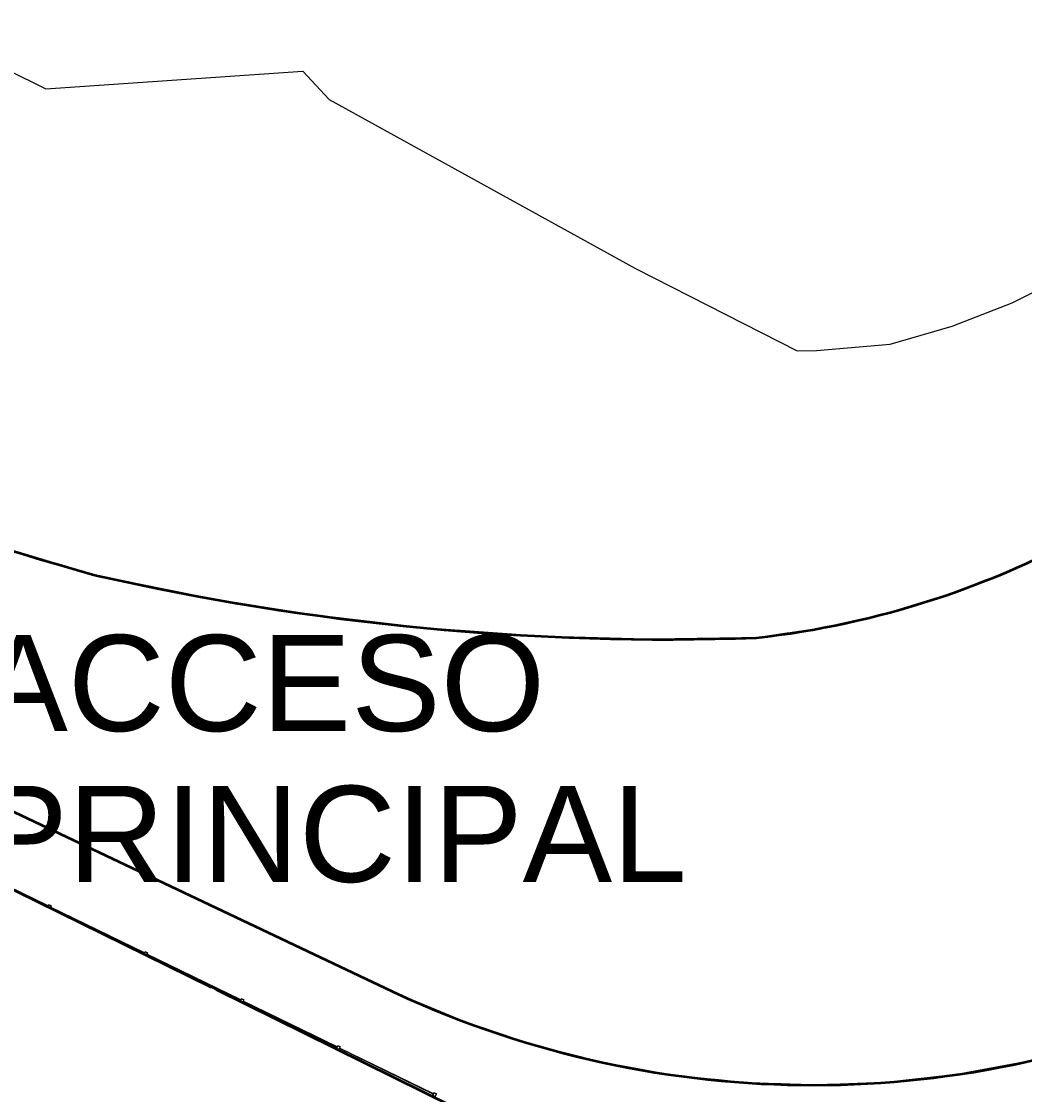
# Model space of a CAD drawing. Header units: metres. Extents: x -207 to 246, y -187 to 169.
# Drawn here: x 151.83 to 170.55, y -12.81 to 7.22 of the extents above; entities that cross this region are included whole.
import ezdxf

# ---------------------------------------------------------------- set-up
doc = ezdxf.new("R2010")
doc.units = ezdxf.units.M
doc.linetypes.add('IMPORT-IMPORT-LÍMITE2 _2_', pattern=[36.83, 6.35, -2.54, 0, -2.54, 25.4, 0, 0, 0])
for name, color, linetype, lineweight in [('A-GLAZ-CWMG', 7, 'Continuous', 9), ('BORDE CAMINO', 7, 'Continuous', 35), ('C-TOPO', 7, 'Continuous', 9), ('C-TOPO-MAJR', 7, 'Continuous', 35), ('linea propiedad', 7, 'IMPORT-IMPORT-LÍMITE2 _2_', 35)]:
    doc.layers.add(name, color=color, linetype=linetype, lineweight=lineweight)
doc.layers.add('PR10-ARQ-PL-001-Emplazamiento-C-1_dwg', color=7, linetype='Continuous', lineweight=9, true_color=0x767676)
doc.layers.add('TEXTO', color=5, linetype='Continuous', lineweight=9, true_color=0x0000ff)
doc.styles.add('Arial', font='arial.ttf', dxfattribs={"height": 1.792988})

# ---------------------------------------------------------------- blocks, each defined once
blk = doc.blocks.new('PR10-ARQ-PL-001-Emplazamiento-C-1_dwg_Circular Mullion - 5mm-517344-PLANTA EMPLAZAMIENTO-674655-PLANTA SUPERFICIES')
at = {"layer": 'A-GLAZ-CWMG', "flags": 128}
for points in [[(-84.442, 139.656), (-83.711, 141.464), (-83.713, 141.465), (-83.716, 141.466), (-84.446, 139.658), (-84.444, 139.657)], [(-84.444, 139.657), (-83.713, 141.465)]]:
    blk.add_lwpolyline(points, close=True, dxfattribs=at)
blk = doc.blocks.new('PR10-ARQ-PL-001-Emplazamiento-C-1_dwg_Rectangular Mullion - 50 x 50 mm-517346-PLANTA EMPLAZAMIENTO-674657-PLANTA SUPERFICIES')
at = {"layer": 'A-GLAZ-CWMG', "flags": 128}
blk.add_lwpolyline([(0.025, 0.025), (-0.025, 0.025), (-0.025, -0.025), (0.025, -0.025)], close=True, dxfattribs=at)
blk = doc.blocks.new('PR10-ARQ-PL-001-Emplazamiento-C-1_dwg_Rectangular Mullion - 50 x 50 mm-517357-PLANTA EMPLAZAMIENTO-674659-PLANTA SUPERFICIES')
at = {"layer": 'A-GLAZ-CWMG', "flags": 128}
blk.add_lwpolyline([(0.025, 0.025), (0.025, -0.025), (-0.025, -0.025), (-0.025, 0.025)], close=True, dxfattribs=at)
blk = doc.blocks.new('PR10-ARQ-PL-001-Emplazamiento-C-1_dwg-674643-PLANTA SUPERFICIES')
at = {"layer": 'BORDE CAMINO'}
blk.add_line((133.977, 0.85), (158.858, -10.933), dxfattribs=at)
for centre, radius, start, end in [((163.683, 12.31), 16.7, 276.4081, 322.5689), ((173.856, 70.021), 75.998, 245.76483, 254.22456), ((163.878, 43.839), 48.154, 257.1812, 271.9862), ((166.603, 5.883), 18.514, 245.2717, 294.8659)]:
    blk.add_arc(centre, radius, start, end, dxfattribs=at)
at = {"layer": 'C-TOPO', "flags": 128}
for points in [[(151.044, -2.472), (152.886, -3.022), (153.023, -3.063), (153.036, -3.067), (153.194, -3.114), (153.627, -3.203), (153.754, -3.229), (153.823, -3.243), (153.838, -3.246), (154.733, -3.43), (154.949, -3.474), (155.222, -3.53), (155.226, -3.531), (156.579, -3.748), (157.273, -3.859), (158.159, -3.963), (159.333, -4.1), (159.916, -4.142), (160.022, -4.15), (161.401, -4.251), (161.905, -4.266), (163.474, -4.313), (164.027, -4.306), (165.267, -4.289), (165.547, -4.286), (166.117, -4.2), (166.122, -4.2), (166.124, -4.199), (166.133, -4.198), (166.134, -4.198), (166.135, -4.198), (166.757, -4.105), (167.871, -3.854), (167.906, -3.846), (167.95, -3.836), (169.12, -3.48), (169.576, -3.304), (169.799, -3.218), (169.874, -3.189), (170.261, -3.04), (171.366, -2.518)], [(170.6, -12.194), (169.286, -12.435), (168.286, -12.545), (167.959, -12.581), (167.756, -12.589), (166.625, -12.631), (166.489, -12.626), (166.005, -12.609), (165.901, -12.606), (165.77, -12.601), (165.291, -12.584), (164.839, -12.536), (164.626, -12.513), (164.046, -12.451), (163.963, -12.442), (163.663, -12.388), (163.362, -12.333), (162.649, -12.204), (162.213, -12.092), (161.864, -12.002), (161.462, -11.899), (161.356, -11.872), (160.09, -11.448), (158.858, -10.933), (155.747, -9.46), (155.469, -9.328), (155.142, -9.173), (154.788, -9.006), (154.386, -8.815), (154.079, -8.67), (153.403, -8.35), (153.11, -8.211), (152.356, -7.854), (152.075, -7.721), (151.842, -7.611), (150.798, -7.116)], [(151.592, -8.948), (152.537, -9.414), (152.907, -9.596), (153.761, -10.017), (154.264, -10.265), (154.707, -10.483), (161.7, -13.929)], [(150.798, -7.116), (151.842, -7.611), (152.075, -7.721), (152.356, -7.854), (153.11, -8.211), (153.403, -8.35), (154.079, -8.67), (154.386, -8.815), (154.788, -9.006), (155.142, -9.173), (155.469, -9.328), (155.747, -9.46), (158.858, -10.933), (160.09, -11.448), (161.356, -11.872), (161.462, -11.899), (161.864, -12.002), (162.213, -12.092), (162.649, -12.204), (163.362, -12.333), (163.663, -12.388), (163.963, -12.442), (164.046, -12.451), (164.626, -12.513), (164.839, -12.536), (165.291, -12.584), (165.77, -12.601), (165.901, -12.606), (166.005, -12.609), (166.489, -12.626), (166.625, -12.631), (167.756, -12.589), (167.959, -12.581), (168.286, -12.545), (169.286, -12.435), (170.6, -12.194)], [(171.366, -2.518), (170.261, -3.04), (169.874, -3.189), (169.799, -3.218), (169.576, -3.304), (169.12, -3.48), (167.95, -3.836), (167.906, -3.846), (167.871, -3.854), (166.757, -4.105), (166.135, -4.198), (166.134, -4.198), (166.133, -4.198), (166.124, -4.199), (166.122, -4.2), (166.117, -4.2), (165.547, -4.286), (165.267, -4.289), (164.027, -4.306), (163.474, -4.313), (161.905, -4.266), (161.401, -4.251), (160.022, -4.15), (159.916, -4.142), (159.333, -4.1), (158.159, -3.963), (157.273, -3.859), (156.579, -3.748), (155.226, -3.531), (155.222, -3.53), (154.949, -3.474), (154.733, -3.43), (153.838, -3.246), (153.823, -3.243), (153.754, -3.229), (153.627, -3.203), (153.194, -3.114), (153.036, -3.067), (153.023, -3.063), (152.886, -3.022), (151.044, -2.472)], [(161.7, -13.929), (154.707, -10.483), (154.264, -10.265), (153.761, -10.017), (152.907, -9.596), (152.537, -9.414), (151.592, -8.948)]]:
    blk.add_lwpolyline(points, dxfattribs=at)
at = {"layer": 'C-TOPO-MAJR', "color": 1, "lineweight": 9, "true_color": 0xff0000, "flags": 128}
blk.add_lwpolyline([(151.565, 6.31), (152.284, 5.961), (157.08, 6.288), (157.571, 5.758), (163.291, 2.603), (166.309, 1.069), (166.67, 1.074), (168.045, 1.193), (169.202, 1.529), (170.321, 1.966), (171.398, 2.498)], dxfattribs=at)
at = {"layer": 'linea propiedad', "flags": 128}
blk.add_lwpolyline([(-54.042, -143.793), (-38.598, -151.641), (-10.751, -156.968), (44.566, -149.053), (79.439, -137.61), (80.625, -135.045), (148.868, -121.367), (151.509, -116.902), (163.851, -37.257), (170.315, -18.175), (141.974, -4.208)], dxfattribs=at)
for p, rotation in [((5.366, -82.931), 265.9999999999999), ((5.366, -82.931), 265.9999999999999), ((5.366, -82.931), 265.9999999999999), ((7.164, -83.808), 265.9999999999999), ((7.164, -83.808), 265.9999999999999), ((7.164, -83.808), 265.9999999999999), ((8.962, -84.685), 265.9999999999998), ((8.962, -84.685), 265.9999999999998), ((8.962, -84.685), 265.9999999999998), ((10.759, -85.561), 265.9999999999999), ((10.759, -85.561), 265.9999999999998), ((10.759, -85.561), 265.9999999999999), ((12.557, -86.438), 265.9999999999998), ((12.557, -86.438), 265.9999999999999), ((12.557, -86.438), 265.9999999999998)]:
    blk.add_blockref('PR10-ARQ-PL-001-Emplazamiento-C-1_dwg_Circular Mullion - 5mm-517344-PLANTA EMPLAZAMIENTO-674655-PLANTA SUPERFICIES', p, dxfattribs=dict(rotation=rotation))
at = {"extrusion": (0, 0, -1), "rotation": 26.00000000000013}
for name, p in [('PR10-ARQ-PL-001-Emplazamiento-C-1_dwg_Rectangular Mullion - 50 x 50 mm-517346-PLANTA EMPLAZAMIENTO-674657-PLANTA SUPERFICIES', (-152.349, -9.301)), ('PR10-ARQ-PL-001-Emplazamiento-C-1_dwg_Rectangular Mullion - 50 x 50 mm-517357-PLANTA EMPLAZAMIENTO-674659-PLANTA SUPERFICIES', (-152.349, -9.301)), ('PR10-ARQ-PL-001-Emplazamiento-C-1_dwg_Rectangular Mullion - 50 x 50 mm-517346-PLANTA EMPLAZAMIENTO-674657-PLANTA SUPERFICIES', (-154.147, -10.178)), ('PR10-ARQ-PL-001-Emplazamiento-C-1_dwg_Rectangular Mullion - 50 x 50 mm-517357-PLANTA EMPLAZAMIENTO-674659-PLANTA SUPERFICIES', (-154.147, -10.178)), ('PR10-ARQ-PL-001-Emplazamiento-C-1_dwg_Rectangular Mullion - 50 x 50 mm-517346-PLANTA EMPLAZAMIENTO-674657-PLANTA SUPERFICIES', (-155.944, -11.054)), ('PR10-ARQ-PL-001-Emplazamiento-C-1_dwg_Rectangular Mullion - 50 x 50 mm-517357-PLANTA EMPLAZAMIENTO-674659-PLANTA SUPERFICIES', (-155.944, -11.054)), ('PR10-ARQ-PL-001-Emplazamiento-C-1_dwg_Rectangular Mullion - 50 x 50 mm-517346-PLANTA EMPLAZAMIENTO-674657-PLANTA SUPERFICIES', (-157.742, -11.931)), ('PR10-ARQ-PL-001-Emplazamiento-C-1_dwg_Rectangular Mullion - 50 x 50 mm-517357-PLANTA EMPLAZAMIENTO-674659-PLANTA SUPERFICIES', (-157.742, -11.931)), ('PR10-ARQ-PL-001-Emplazamiento-C-1_dwg_Rectangular Mullion - 50 x 50 mm-517346-PLANTA EMPLAZAMIENTO-674657-PLANTA SUPERFICIES', (-159.539, -12.808)), ('PR10-ARQ-PL-001-Emplazamiento-C-1_dwg_Rectangular Mullion - 50 x 50 mm-517357-PLANTA EMPLAZAMIENTO-674659-PLANTA SUPERFICIES', (-159.539, -12.808))]:
    blk.add_blockref(name, p, dxfattribs=at)
at = {"layer": 'TEXTO', "insert": (151.024, -4.233), "char_height": 1.793, "width": 13.72233, "attachment_point": 1, "line_spacing_factor": 0.941778, "style": 'Arial'}
blk.add_mtext('ACCESO\\PPRINCIPAL', dxfattribs=at)
blk = doc.blocks.new('Circular Mullion - 5mm-517344-PLANTA SUPERFICIES')
at = {"layer": 'A-GLAZ-CWMG'}
for p, q in [((-83.716, 141.466), (-84.446, 139.658)), ((-84.444, 139.657), (-83.713, 141.465)), ((-83.713, 141.465), (-84.444, 139.657)), ((-84.442, 139.656), (-83.711, 141.464)), ((-83.713, 141.465), (-83.716, 141.466)), ((-83.711, 141.464), (-83.713, 141.465)), ((-84.446, 139.658), (-84.444, 139.657)), ((-84.444, 139.657), (-84.442, 139.656))]:
    blk.add_line(p, q, dxfattribs=at)
blk = doc.blocks.new('Rectangular Mullion - 50 x 50 mm-517346-PLANTA SUPERFICIES')
at = {"layer": 'A-GLAZ-CWMG'}
for p, q in [((0.025, 0.025), (-0.025, 0.025)), ((-0.025, 0.025), (-0.025, -0.025)), ((0.025, -0.025), (0.025, 0.025)), ((-0.025, -0.025), (0.025, -0.025))]:
    blk.add_line(p, q, dxfattribs=at)
blk = doc.blocks.new('Rectangular Mullion - 50 x 50 mm-517357-PLANTA SUPERFICIES')
at = {"layer": 'A-GLAZ-CWMG'}
for p, q in [((-0.025, -0.025), (-0.025, 0.025)), ((-0.025, 0.025), (0.025, 0.025)), ((0.025, 0.025), (0.025, -0.025)), ((0.025, -0.025), (-0.025, -0.025))]:
    blk.add_line(p, q, dxfattribs=at)

msp = doc.modelspace()

# ---------------------------------------------------------------- linework, layer by layer
at = {"layer": 'C-TOPO'}
for p, q in [((151.044, -2.472), (152.886, -3.022)), ((152.886, -3.022), (151.044, -2.472)), ((170.261, -3.04), (171.366, -2.518)), ((171.366, -2.518), (170.261, -3.04)), ((152.886, -3.022), (153.023, -3.063)), ((153.023, -3.063), (152.886, -3.022)), ((153.023, -3.063), (153.036, -3.067)), ((153.036, -3.067), (153.023, -3.063)), ((153.036, -3.067), (153.194, -3.114)), ((153.194, -3.114), (153.036, -3.067)), ((153.194, -3.114), (153.627, -3.203)), ((153.194, -3.114), (153.627, -3.203)), ((153.627, -3.203), (153.754, -3.229)), ((153.754, -3.229), (153.627, -3.203)), ((169.799, -3.218), (169.874, -3.189)), ((169.874, -3.189), (169.799, -3.218)), ((169.874, -3.189), (170.261, -3.04)), ((170.261, -3.04), (169.874, -3.189)), ((153.754, -3.229), (153.823, -3.243)), ((153.823, -3.243), (153.754, -3.229)), ((153.823, -3.243), (153.838, -3.246)), ((153.838, -3.246), (153.823, -3.243)), ((153.838, -3.246), (154.733, -3.43)), ((154.733, -3.43), (153.838, -3.246)), ((169.12, -3.48), (169.576, -3.304)), ((169.576, -3.304), (169.12, -3.48)), ((169.576, -3.304), (169.799, -3.218)), ((169.799, -3.218), (169.576, -3.304)), ((154.733, -3.43), (154.949, -3.474)), ((154.949, -3.474), (154.733, -3.43)), ((154.949, -3.474), (155.222, -3.53)), ((155.222, -3.53), (154.949, -3.474)), ((155.222, -3.53), (155.226, -3.531)), ((155.226, -3.531), (155.222, -3.53)), ((155.226, -3.531), (156.579, -3.748)), ((156.579, -3.748), (155.226, -3.531)), ((167.95, -3.836), (169.12, -3.48)), ((169.12, -3.48), (167.95, -3.836)), ((156.579, -3.748), (157.273, -3.859)), ((157.273, -3.859), (156.579, -3.748)), ((157.273, -3.859), (158.159, -3.963)), ((158.159, -3.963), (157.273, -3.859)), ((158.159, -3.963), (159.333, -4.1)), ((159.333, -4.1), (158.159, -3.963)), ((166.757, -4.105), (167.871, -3.854)), ((167.871, -3.854), (166.757, -4.105)), ((167.871, -3.854), (167.906, -3.846)), ((167.906, -3.846), (167.871, -3.854)), ((167.906, -3.846), (167.95, -3.836)), ((167.95, -3.836), (167.906, -3.846)), ((159.333, -4.1), (159.916, -4.142)), ((159.916, -4.142), (159.333, -4.1)), ((159.916, -4.142), (160.022, -4.15)), ((160.022, -4.15), (159.916, -4.142)), ((160.022, -4.15), (161.401, -4.251)), ((161.401, -4.251), (160.022, -4.15)), ((165.547, -4.286), (166.117, -4.2)), ((166.117, -4.2), (165.547, -4.286)), ((166.117, -4.2), (166.122, -4.2)), ((166.122, -4.2), (166.117, -4.2)), ((166.122, -4.2), (166.124, -4.199)), ((166.124, -4.199), (166.122, -4.2)), ((166.124, -4.199), (166.133, -4.198)), ((166.133, -4.198), (166.124, -4.199)), ((166.133, -4.198), (166.134, -4.198)), ((166.134, -4.198), (166.133, -4.198)), ((166.134, -4.198), (166.135, -4.198)), ((166.135, -4.198), (166.134, -4.198)), ((166.135, -4.198), (166.757, -4.105)), ((166.757, -4.105), (166.135, -4.198)), ((161.401, -4.251), (161.905, -4.266)), ((161.905, -4.266), (161.401, -4.251)), ((161.905, -4.266), (163.474, -4.313)), ((163.474, -4.313), (161.905, -4.266)), ((163.474, -4.313), (164.027, -4.306)), ((164.027, -4.306), (163.474, -4.313)), ((164.027, -4.306), (165.267, -4.289)), ((165.267, -4.289), (164.027, -4.306)), ((165.267, -4.289), (165.547, -4.286)), ((165.547, -4.286), (165.267, -4.289)), ((151.842, -7.611), (150.798, -7.116)), ((150.798, -7.116), (151.842, -7.611)), ((152.075, -7.721), (151.842, -7.611)), ((151.842, -7.611), (152.075, -7.721)), ((152.356, -7.854), (152.075, -7.721)), ((152.075, -7.721), (152.356, -7.854)), ((153.11, -8.211), (152.356, -7.854)), ((152.356, -7.854), (153.11, -8.211)), ((153.403, -8.35), (153.11, -8.211)), ((153.11, -8.211), (153.403, -8.35)), ((154.079, -8.67), (153.403, -8.35)), ((153.403, -8.35), (154.079, -8.67)), ((154.386, -8.815), (154.079, -8.67)), ((154.079, -8.67), (154.386, -8.815)), ((151.592, -8.948), (152.537, -9.414)), ((152.537, -9.414), (151.592, -8.948)), ((154.788, -9.006), (154.386, -8.815)), ((154.386, -8.815), (154.788, -9.006)), ((155.142, -9.173), (154.788, -9.006)), ((154.788, -9.006), (155.142, -9.173)), ((155.469, -9.328), (155.142, -9.173)), ((155.142, -9.173), (155.469, -9.328)), ((155.747, -9.46), (155.469, -9.328)), ((155.469, -9.328), (155.747, -9.46)), ((152.537, -9.414), (152.907, -9.596)), ((152.907, -9.596), (152.537, -9.414)), ((152.907, -9.596), (153.761, -10.017)), ((153.761, -10.017), (152.907, -9.596)), ((158.858, -10.933), (155.747, -9.46)), ((155.747, -9.46), (158.858, -10.933)), ((153.761, -10.017), (154.264, -10.265)), ((154.264, -10.265), (153.761, -10.017)), ((154.264, -10.265), (154.707, -10.483)), ((154.707, -10.483), (154.264, -10.265)), ((154.707, -10.483), (161.7, -13.929)), ((161.7, -13.929), (154.707, -10.483)), ((160.09, -11.448), (158.858, -10.933)), ((158.858, -10.933), (160.09, -11.448)), ((161.356, -11.872), (160.09, -11.448)), ((160.09, -11.448), (161.356, -11.872)), ((161.462, -11.899), (161.356, -11.872)), ((161.356, -11.872), (161.462, -11.899)), ((161.864, -12.002), (161.462, -11.899)), ((161.462, -11.899), (161.864, -12.002)), ((162.213, -12.092), (161.864, -12.002)), ((161.864, -12.002), (162.213, -12.092)), ((162.649, -12.204), (162.213, -12.092)), ((162.213, -12.092), (162.649, -12.204)), ((163.362, -12.333), (162.649, -12.204)), ((162.649, -12.204), (163.362, -12.333)), ((170.6, -12.194), (169.286, -12.435)), ((169.286, -12.435), (170.6, -12.194)), ((163.663, -12.388), (163.362, -12.333)), ((163.362, -12.333), (163.663, -12.388)), ((163.963, -12.442), (163.663, -12.388)), ((163.663, -12.388), (163.963, -12.442)), ((164.046, -12.451), (163.963, -12.442)), ((163.963, -12.442), (164.046, -12.451)), ((164.626, -12.513), (164.046, -12.451)), ((164.046, -12.451), (164.626, -12.513)), ((164.839, -12.536), (164.626, -12.513)), ((164.626, -12.513), (164.839, -12.536)), ((165.291, -12.584), (164.839, -12.536)), ((164.839, -12.536), (165.291, -12.584)), ((165.77, -12.601), (165.291, -12.584)), ((165.291, -12.584), (165.77, -12.601)), ((165.901, -12.606), (165.77, -12.601)), ((165.77, -12.601), (165.901, -12.606)), ((166.005, -12.609), (165.901, -12.606)), ((165.901, -12.606), (166.005, -12.609)), ((166.489, -12.626), (166.005, -12.609)), ((166.005, -12.609), (166.489, -12.626)), ((167.756, -12.589), (166.625, -12.631)), ((166.625, -12.631), (167.756, -12.589)), ((167.959, -12.581), (167.756, -12.589)), ((167.756, -12.589), (167.959, -12.581)), ((168.286, -12.545), (167.959, -12.581)), ((167.959, -12.581), (168.286, -12.545)), ((169.286, -12.435), (168.286, -12.545)), ((168.286, -12.545), (169.286, -12.435)), ((166.625, -12.631), (166.489, -12.626)), ((166.489, -12.626), (166.625, -12.631))]:
    msp.add_line(p, q, dxfattribs=at)
at = {"layer": 'C-TOPO-MAJR', "color": 1, "lineweight": 9, "true_color": 0xff0000, "flags": 128}
msp.add_lwpolyline([(147.237, 7.215), (148.69, 6.909), (150.36, 6.417), (151.109, 6.445), (151.565, 6.31), (152.284, 5.961), (157.08, 6.288), (157.571, 5.758), (163.291, 2.603), (166.309, 1.069), (166.67, 1.074), (168.045, 1.193), (169.202, 1.529), (170.321, 1.966), (171.398, 2.498)], dxfattribs=at)

# ---------------------------------------------------------------- block references
at = {"layer": 'A-GLAZ-CWMG'}
for p, rotation in [((5.366, -82.931), 265.9999999999999), ((5.366, -82.931), 265.9999999999999), ((5.366, -82.931), 265.9999999999999), ((7.164, -83.808), 265.9999999999999), ((7.164, -83.808), 265.9999999999999), ((7.164, -83.808), 265.9999999999999), ((8.962, -84.685), 265.9999999999998), ((8.962, -84.685), 265.9999999999998), ((8.962, -84.685), 265.9999999999998), ((10.759, -85.561), 265.9999999999999), ((10.759, -85.561), 265.9999999999998), ((10.759, -85.561), 265.9999999999999), ((12.557, -86.438), 265.9999999999998), ((12.557, -86.438), 265.9999999999999), ((12.557, -86.438), 265.9999999999998)]:
    msp.add_blockref('Circular Mullion - 5mm-517344-PLANTA SUPERFICIES', p, dxfattribs=dict(at, rotation=rotation))
at = {"layer": 'A-GLAZ-CWMG', "extrusion": (0, 0, -1), "rotation": 26.00000000000013}
for name, p in [('Rectangular Mullion - 50 x 50 mm-517346-PLANTA SUPERFICIES', (-152.349, -9.301)), ('Rectangular Mullion - 50 x 50 mm-517357-PLANTA SUPERFICIES', (-152.349, -9.301)), ('Rectangular Mullion - 50 x 50 mm-517346-PLANTA SUPERFICIES', (-154.147, -10.178)), ('Rectangular Mullion - 50 x 50 mm-517357-PLANTA SUPERFICIES', (-154.147, -10.178)), ('Rectangular Mullion - 50 x 50 mm-517346-PLANTA SUPERFICIES', (-155.944, -11.054)), ('Rectangular Mullion - 50 x 50 mm-517357-PLANTA SUPERFICIES', (-155.944, -11.054)), ('Rectangular Mullion - 50 x 50 mm-517346-PLANTA SUPERFICIES', (-157.742, -11.931)), ('Rectangular Mullion - 50 x 50 mm-517357-PLANTA SUPERFICIES', (-157.742, -11.931)), ('Rectangular Mullion - 50 x 50 mm-517346-PLANTA SUPERFICIES', (-159.539, -12.808)), ('Rectangular Mullion - 50 x 50 mm-517357-PLANTA SUPERFICIES', (-159.539, -12.808))]:
    msp.add_blockref(name, p, dxfattribs=at)
at = {"layer": 'PR10-ARQ-PL-001-Emplazamiento-C-1_dwg', "color": 7}
msp.add_blockref('PR10-ARQ-PL-001-Emplazamiento-C-1_dwg-674643-PLANTA SUPERFICIES', (0, 0), dxfattribs=at)

doc.saveas('drawing.dxf')
